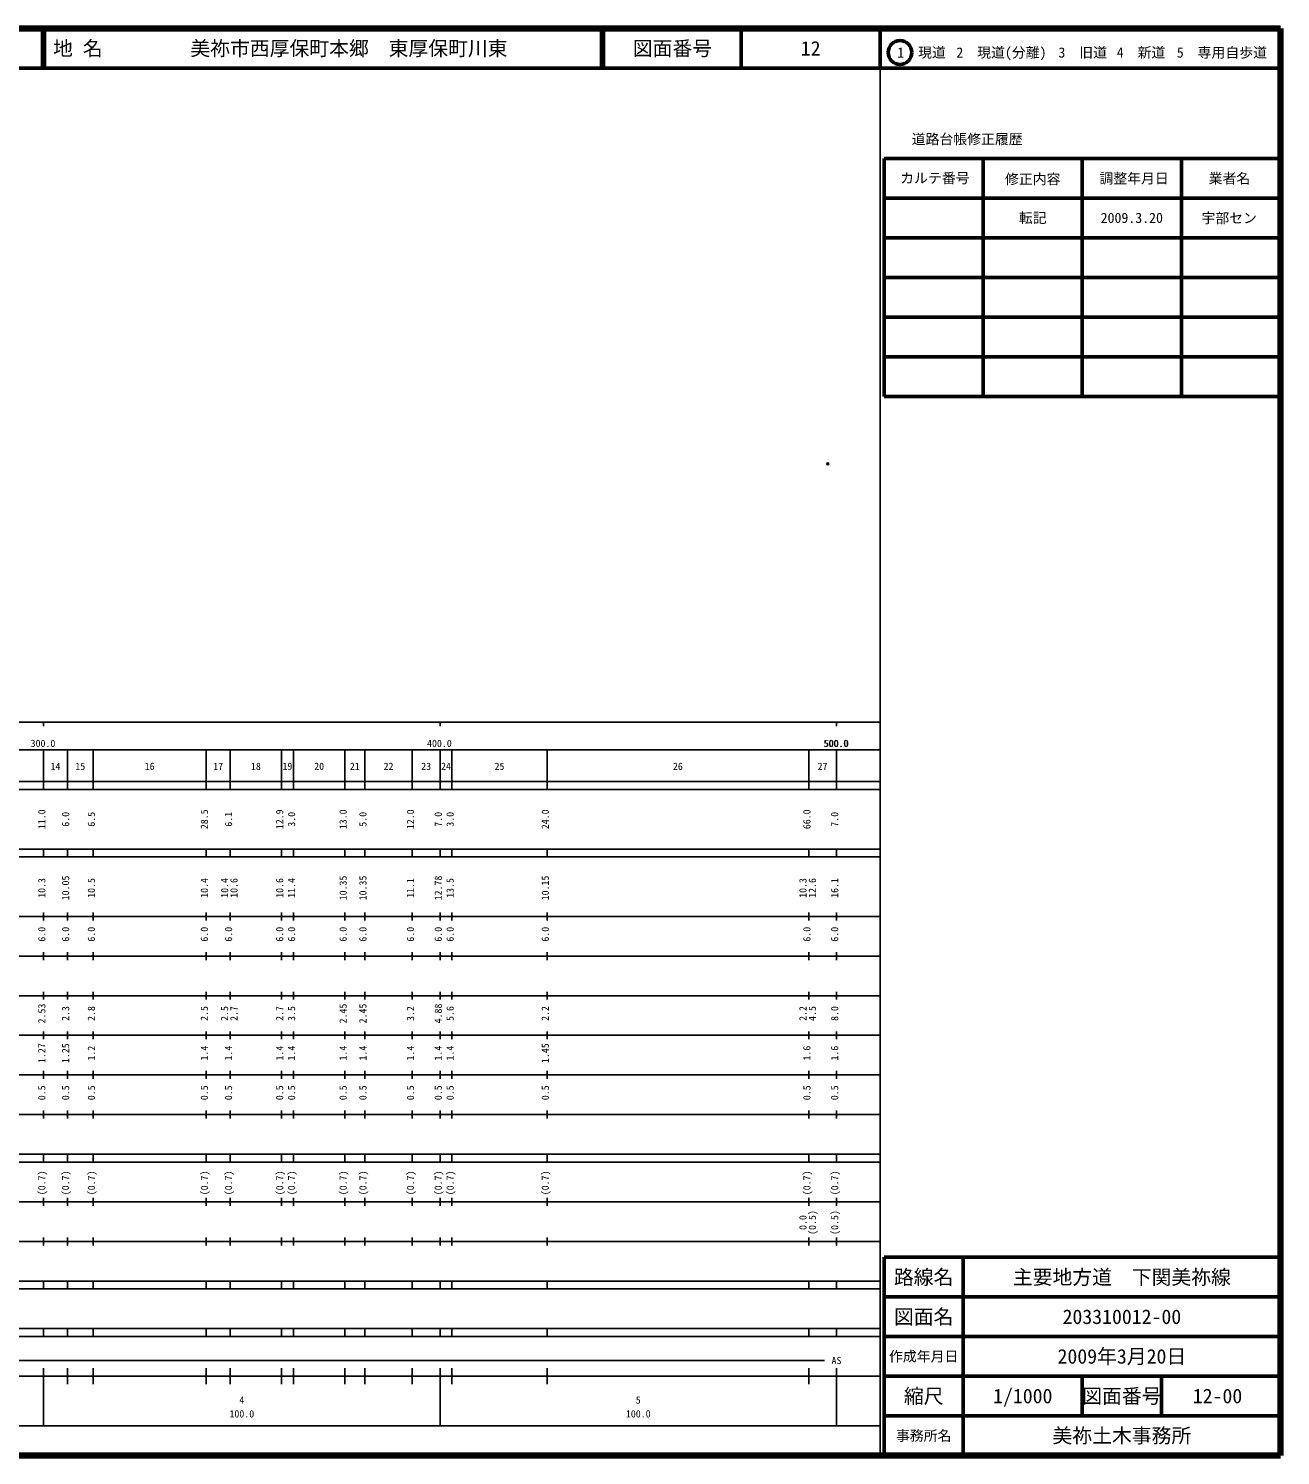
# Model space of a CAD drawing. Units: millimetres on the paper. Extents: x 40 to 680, y 20 to 380.
# Drawn here: x 364.2 to 680, y 20 to 380 of the extents above; entities that cross this region are included whole.
import ezdxf
from ezdxf.enums import TextEntityAlignment as Align

# ---------------------------------------------------------------- set-up
doc = ezdxf.new("R2010")
doc.units = ezdxf.units.MM
doc.header["$PDMODE"] = 32
doc.header["$PDSIZE"] = 0.5
doc.layers.add('M-OTRS', color=6, linetype='Continuous')
doc.layers.add('M-TTL-TXT', color=7, linetype='Continuous')
for name, color, linetype, lineweight in [('M-TTL', 2, 'Continuous', 140), ('M-TTL-BAND', 7, 'Continuous', 25), ('M-TTL-FRAM', 2, 'Continuous', 50), ('M-TTL-LINE', 7, 'Continuous', 50)]:
    doc.layers.add(name, color=color, linetype=linetype, lineweight=lineweight)
doc.styles.add('ＭＳ ゴシック', font='')
doc.styles.get('ＭＳ ゴシック').set_extended_font_data('MS Gothic')

msp = doc.modelspace()

# ---------------------------------------------------------------- linework, layer by layer
at = {"layer": 'M-OTRS'}
msp.add_point((565.804, 270.207), dxfattribs=at)
at = {"layer": 'M-TTL'}
for p, q in [((680, 380), (40, 380)), ((680, 20), (680, 380)), ((40, 20), (680, 20))]:
    msp.add_line(p, q, dxfattribs=at)
at = {"layer": 'M-TTL-BAND'}
for p, q in [((579, 20), (579, 370)), ((40, 205), (579, 205)), ((368, 205), (368, 204)), ((468, 205), (468, 204)), ((568, 205), (568, 204)), ((68, 198), (579, 198)), ((368, 188), (368, 198)), ((374, 188), (374, 198)), ((380.5, 188), (380.5, 198)), ((409, 188), (409, 198)), ((415.1, 188), (415.1, 198)), ((428, 188), (428, 198)), ((431, 188), (431, 198)), ((444, 188), (444, 198)), ((449, 188), (449, 198)), ((461, 188), (461, 198)), ((468, 188), (468, 198)), ((471, 188), (471, 198)), ((495, 188), (495, 198)), ((561, 188), (561, 198)), ((568, 188), (568, 198)), ((40, 190), (579, 190)), ((40, 188), (579, 188)), ((40, 173), (579, 173)), ((368, 171), (368, 173)), ((374, 171), (374, 173)), ((380.5, 171), (380.5, 173)), ((409, 171), (409, 173)), ((415.1, 171), (415.1, 173)), ((428, 171), (428, 173)), ((431, 171), (431, 173)), ((444, 171), (444, 173)), ((449, 171), (449, 173)), ((461, 171), (461, 173)), ((468, 171), (468, 173)), ((471, 171), (471, 173)), ((495, 171), (495, 173)), ((561, 171), (561, 173)), ((568, 171), (568, 173)), ((40, 171), (579, 171)), ((40, 156), (579, 156)), ((368, 155), (368, 157)), ((374, 155), (374, 157)), ((380.5, 155), (380.5, 157)), ((409, 155), (409, 157)), ((415.1, 155), (415.1, 157)), ((428, 155), (428, 157)), ((431, 155), (431, 157)), ((444, 155), (444, 157)), ((449, 155), (449, 157)), ((461, 155), (461, 157)), ((468, 155), (468, 157)), ((471, 155), (471, 157)), ((495, 155), (495, 157)), ((561, 155), (561, 157)), ((568, 155), (568, 157)), ((46, 146), (579, 146)), ((368, 145), (368, 147)), ((374, 145), (374, 147)), ((380.5, 145), (380.5, 147)), ((409, 145), (409, 147)), ((415.1, 145), (415.1, 147)), ((428, 145), (428, 147)), ((431, 145), (431, 147)), ((444, 145), (444, 147)), ((449, 145), (449, 147)), ((461, 145), (461, 147)), ((468, 145), (468, 147)), ((471, 145), (471, 147)), ((495, 145), (495, 147)), ((561, 145), (561, 147)), ((568, 145), (568, 147)), ((368, 135), (368, 137)), ((374, 135), (374, 137)), ((380.5, 135), (380.5, 137)), ((409, 135), (409, 137)), ((415.1, 135), (415.1, 137)), ((428, 135), (428, 137)), ((431, 135), (431, 137)), ((444, 135), (444, 137)), ((449, 135), (449, 137)), ((461, 135), (461, 137)), ((468, 135), (468, 137)), ((471, 135), (471, 137)), ((495, 135), (495, 137)), ((561, 135), (561, 137)), ((568, 135), (568, 137)), ((52, 136), (579, 136)), ((46, 126), (579, 126)), ((368, 125), (368, 127)), ((374, 125), (374, 127)), ((380.5, 125), (380.5, 127)), ((409, 125), (409, 127)), ((415.1, 125), (415.1, 127)), ((428, 125), (428, 127)), ((431, 125), (431, 127)), ((444, 125), (444, 127)), ((449, 125), (449, 127)), ((461, 125), (461, 127)), ((468, 125), (468, 127)), ((471, 125), (471, 127)), ((495, 125), (495, 127)), ((561, 125), (561, 127)), ((568, 125), (568, 127)), ((52, 116), (579, 116)), ((368, 115), (368, 117)), ((374, 115), (374, 117)), ((380.5, 115), (380.5, 117)), ((409, 115), (409, 117)), ((415.1, 115), (415.1, 117)), ((428, 115), (428, 117)), ((431, 115), (431, 117)), ((444, 115), (444, 117)), ((449, 115), (449, 117)), ((461, 115), (461, 117)), ((468, 115), (468, 117)), ((471, 115), (471, 117)), ((495, 115), (495, 117)), ((561, 115), (561, 117)), ((568, 115), (568, 117)), ((46, 106), (579, 106)), ((368, 105), (368, 107)), ((374, 105), (374, 107)), ((380.5, 105), (380.5, 107)), ((409, 105), (409, 107)), ((415.1, 105), (415.1, 107)), ((428, 105), (428, 107)), ((431, 105), (431, 107)), ((444, 105), (444, 107)), ((449, 105), (449, 107)), ((461, 105), (461, 107)), ((468, 105), (468, 107)), ((471, 105), (471, 107)), ((495, 105), (495, 107)), ((561, 105), (561, 107)), ((568, 105), (568, 107)), ((40, 96), (579, 96)), ((40, 94), (579, 94)), ((368, 94), (368, 96)), ((374, 94), (374, 96)), ((380.5, 94), (380.5, 96)), ((409, 94), (409, 96)), ((415.1, 94), (415.1, 96)), ((428, 94), (428, 96)), ((431, 94), (431, 96)), ((444, 94), (444, 96)), ((449, 94), (449, 96)), ((461, 94), (461, 96)), ((468, 94), (468, 96)), ((471, 94), (471, 96)), ((495, 94), (495, 96)), ((561, 94), (561, 96)), ((568, 94), (568, 96)), ((49, 84), (579, 84)), ((368, 83), (368, 85)), ((374, 83), (374, 85)), ((380.5, 83), (380.5, 85)), ((409, 83), (409, 85)), ((415.1, 83), (415.1, 85)), ((428, 83), (428, 85)), ((431, 83), (431, 85)), ((444, 83), (444, 85)), ((449, 83), (449, 85)), ((461, 83), (461, 85)), ((468, 83), (468, 85)), ((471, 83), (471, 85)), ((495, 83), (495, 85)), ((561, 83), (561, 85)), ((568, 83), (568, 85)), ((40, 74), (579, 74)), ((368, 73), (368, 75)), ((374, 73), (374, 75)), ((380.5, 73), (380.5, 75)), ((409, 73), (409, 75)), ((415.1, 73), (415.1, 75)), ((428, 73), (428, 75)), ((431, 73), (431, 75)), ((444, 73), (444, 75)), ((449, 73), (449, 75)), ((461, 73), (461, 75)), ((468, 73), (468, 75)), ((471, 73), (471, 75)), ((495, 73), (495, 75)), ((561, 73), (561, 75)), ((568, 73), (568, 75)), ((40, 64), (579, 64)), ((40, 62), (579, 62)), ((368, 62), (368, 64)), ((374, 62), (374, 64)), ((380.5, 62), (380.5, 64)), ((409, 62), (409, 64)), ((415.1, 62), (415.1, 64)), ((428, 62), (428, 64)), ((431, 62), (431, 64)), ((444, 62), (444, 64)), ((449, 62), (449, 64)), ((461, 62), (461, 64)), ((468, 62), (468, 64)), ((471, 62), (471, 64)), ((495, 62), (495, 64)), ((561, 62), (561, 64)), ((568, 62), (568, 64)), ((40, 52), (579, 52)), ((368, 50), (368, 52)), ((374, 50), (374, 52)), ((380.5, 50), (380.5, 52)), ((409, 50), (409, 52)), ((415.1, 50), (415.1, 52)), ((428, 50), (428, 52)), ((431, 50), (431, 52)), ((444, 50), (444, 52)), ((449, 50), (449, 52)), ((461, 50), (461, 52)), ((468, 50), (468, 52)), ((471, 50), (471, 52)), ((495, 50), (495, 52)), ((561, 50), (561, 52)), ((568, 50), (568, 52)), ((40, 50), (579, 50)), ((71, 44), (565, 44)), ((40, 40), (579, 40)), ((368, 27.5), (368, 42)), ((374, 38), (374, 42)), ((380.5, 38), (380.5, 42)), ((409, 38), (409, 42)), ((415.1, 38), (415.1, 42)), ((428, 38), (428, 42)), ((431, 38), (431, 42)), ((444, 38), (444, 42)), ((449, 38), (449, 42)), ((461, 38), (461, 42)), ((468, 27.5), (468, 42)), ((471, 38), (471, 42)), ((495, 38), (495, 42)), ((561, 38), (561, 42)), ((568, 27.5), (568, 42)), ((68, 27.5), (579, 27.5))]:
    msp.add_line(p, q, dxfattribs=at)
at = {"layer": 'M-TTL-FRAM'}
for p, q in [((580, 347.197), (580, 287.197)), ((580, 347.197), (680, 347.197)), ((580, 287.197), (680, 287.197)), ((680, 70), (580, 70)), ((580, 70), (580, 20))]:
    msp.add_line(p, q, dxfattribs=at)
at = {"layer": 'M-TTL-LINE'}
for p, q in [((367.75, 380), (367.75, 370)), ((368.25, 380), (368.25, 370)), ((508.747, 380), (508.747, 370)), ((509.247, 380), (509.247, 370)), ((543.997, 380), (543.997, 370)), ((579, 380), (579, 370)), ((40, 370), (680, 370)), ((605, 347.197), (605, 287.197)), ((630, 347.197), (630, 287.197)), ((655, 347.197), (655, 287.197)), ((580, 337.197), (680, 337.197)), ((580, 327.197), (680, 327.197)), ((580, 317.197), (680, 317.197)), ((580, 307.197), (680, 307.197)), ((580, 297.197), (680, 297.197)), ((600, 70), (600, 20)), ((680, 60), (580, 60)), ((680, 50), (580, 50)), ((680, 40), (580, 40)), ((630, 40), (630, 30)), ((650, 40), (650, 30)), ((680, 30), (580, 30))]:
    msp.add_line(p, q, dxfattribs=at)
msp.add_circle((584.031, 373.958), 3, dxfattribs=at)

# ---------------------------------------------------------------- texts
at = {"layer": 'M-TTL-BAND', "style": 'ＭＳ ゴシック'}
for s, p in [('300.0', (367.844, 198.195)), ('400.0', (467.844, 198.195)), ('500.0', (567.844, 198.195)), ('500.0', (568, 198.195)), ('14', (371, 192.405)), ('15', (377.25, 192.405)), ('16', (394.75, 192.405)), ('17', (412.05, 192.405)), ('18', (421.55, 192.405)), ('19', (429.5, 192.405)), ('20', (437.5, 192.405)), ('21', (446.5, 192.405)), ('22', (455, 192.405)), ('23', (464.5, 192.405)), ('24', (469.5, 192.405)), ('25', (483, 192.405)), ('26', (528, 192.405)), ('27', (564.5, 192.405)), ('AS', (568, 42.5)), ('4', (418, 32.523)), ('5', (518, 32.523)), ('100.0', (418, 29.033)), ('100.0', (518, 29.033))]:
    msp.add_text(s, height=1.833, dxfattribs=at).set_placement(p, align=Align.BOTTOM_CENTER)
for s, p in [('11.0', (369, 180.5)), ('6.0', (375, 180.5)), ('6.5', (381.5, 180.5)), ('28.5', (410, 180.5)), ('6.1', (416.1, 180.5)), ('12.9', (429, 180.5)), ('3.0', (432, 180.5)), ('13.0', (445, 180.5)), ('5.0', (450, 180.5)), ('12.0', (462, 180.5)), ('7.0', (469, 180.5)), ('3.0', (472, 180.5)), ('24.0', (496, 180.5)), ('66.0', (562, 180.5)), ('7.0', (569, 180.5)), ('10.05', (375, 163.174)), ('10.35', (445, 163.174)), ('10.35', (450, 163.174)), ('12.78', (469, 163.174)), ('10.15', (496, 163.174)), ('10.3', (369, 163.174)), ('10.5', (381.5, 163.174)), ('10.4', (410, 163.174)), ('10.4', (415.1, 163.174)), ('10.6', (417.47, 163.174)), ('10.6', (429, 163.174)), ('11.4', (432, 163.174)), ('11.1', (462, 163.174)), ('13.5', (472, 163.174)), ('10.3', (561, 163.174)), ('12.6', (563.37, 163.174)), ('16.1', (569, 163.174)), ('6.0', (369, 151.5)), ('6.0', (375, 151.5)), ('6.0', (381.5, 151.5)), ('6.0', (410, 151.5)), ('6.0', (416.1, 151.5)), ('6.0', (429, 151.5)), ('6.0', (432, 151.5)), ('6.0', (445, 151.5)), ('6.0', (450, 151.5)), ('6.0', (462, 151.5)), ('6.0', (469, 151.5)), ('6.0', (472, 151.5)), ('6.0', (496, 151.5)), ('6.0', (562, 151.5)), ('6.0', (569, 151.5)), ('2.53', (369, 131.5)), ('2.3', (375, 131.5)), ('2.8', (381.5, 131.5)), ('2.5', (410, 131.5)), ('2.5', (415.1, 131.5)), ('2.7', (417.47, 131.5)), ('2.7', (429, 131.5)), ('3.5', (432, 131.5)), ('2.45', (445, 131.5)), ('2.45', (450, 131.5)), ('3.2', (462, 131.5)), ('4.88', (469, 131.5)), ('5.6', (472, 131.5)), ('2.2', (496, 131.5)), ('2.2', (561, 131.5)), ('4.5', (563.37, 131.5)), ('8.0', (569, 131.5)), ('1.27', (369, 121.5)), ('1.25', (375, 121.5)), ('1.2', (381.5, 121.5)), ('1.4', (410, 121.5)), ('1.4', (416.1, 121.5)), ('1.4', (429, 121.5)), ('1.4', (432, 121.5)), ('1.4', (445, 121.5)), ('1.4', (450, 121.5)), ('1.4', (462, 121.5)), ('1.4', (469, 121.5)), ('1.4', (472, 121.5)), ('1.45', (496, 121.5)), ('1.6', (562, 121.5)), ('1.6', (569, 121.5)), ('0.5', (369, 111.5)), ('0.5', (375, 111.5)), ('0.5', (381.5, 111.5)), ('0.5', (410, 111.5)), ('0.5', (416.1, 111.5)), ('0.5', (429, 111.5)), ('0.5', (432, 111.5)), ('0.5', (445, 111.5)), ('0.5', (450, 111.5)), ('0.5', (462, 111.5)), ('0.5', (469, 111.5)), ('0.5', (472, 111.5)), ('0.5', (496, 111.5)), ('0.5', (562, 111.5)), ('0.5', (569, 111.5)), ('(0.7)', (369, 88.764)), ('(0.7)', (375, 88.764)), ('(0.7)', (381.5, 88.764)), ('(0.7)', (410, 88.764)), ('(0.7)', (416.1, 88.764)), ('(0.7)', (429, 88.764)), ('(0.7)', (432, 88.764)), ('(0.7)', (445, 88.764)), ('(0.7)', (450, 88.764)), ('(0.7)', (462, 88.764)), ('(0.7)', (469, 88.764)), ('(0.7)', (472, 88.764)), ('(0.7)', (496, 88.764)), ('(0.7)', (562, 88.764)), ('(0.7)', (569, 88.764)), ('0.0', (561, 78.764)), ('(0.5)', (563.37, 78.764)), ('(0.5)', (569, 78.764))]:
    msp.add_text(s, height=1.833, rotation=90, dxfattribs=at).set_placement(p, align=Align.BOTTOM_CENTER)
at = {"layer": 'M-TTL-TXT', "style": 'ＭＳ ゴシック'}
for s, p in [('地 名', (370.38, 375)), ('美祢市西厚保町本郷\u3000東厚保町川東', (405.024, 375))]:
    msp.add_text(s, height=3.666, dxfattribs=at).set_placement(p, align=Align.MIDDLE_LEFT)
for s, height, p in [('図面番号', 3.666, (526.622, 375)), ('12', 3.666, (561.497, 375)), ('1\u3000現道', 2.566, (589.448, 373.958)), ('2\u3000現道(分離)', 2.566, (609.619, 373.958)), ('3\u3000旧道', 2.566, (630.121, 373.958)), ('4\u3000新道', 2.566, (644.824, 373.958)), ('5\u3000専用自歩道', 2.566, (665.228, 373.958)), ('道路台帳修正履歴', 2.566, (600.968, 352.113)), ('カルテ番号', 2.566, (592.839, 342.277)), ('修正内容', 2.566, (617.509, 342.023)), ('調整年月日', 2.566, (643.089, 342.197)), ('業者名', 2.566, (667.134, 342.197)), ('転記', 2.566, (617.5, 332.245)), ('2009.3.20', 2.566, (642.5, 332.245)), ('宇部セン', 2.566, (667.077, 332.189)), ('路線名', 3.666, (590, 65)), ('路線名', 3.666, (590, 65)), ('主要地方道\u3000下関美祢線', 3.666, (640, 65)), ('図面名', 3.666, (590, 55)), ('図面名', 3.666, (590, 55)), ('203310012-00', 3.666, (640, 55)), ('2009年3月20日', 3.666, (640, 45)), ('作成年月日', 2.566, (590, 45)), ('作成年月日', 2.566, (590, 45)), ('縮尺', 3.666, (590, 35)), ('縮尺', 3.666, (590, 35)), ('1/1000', 3.666, (615, 35)), ('図面番号', 3.666, (640, 35)), ('図面番号', 3.666, (640, 35)), ('12-00', 3.666, (664.125, 35)), ('事務所名', 2.566, (590, 25)), ('事務所名', 2.566, (590, 25)), ('美祢土木事務所', 3.666, (640, 25))]:
    msp.add_text(s, height=height, dxfattribs=at).set_placement(p, align=Align.MIDDLE_CENTER)

doc.saveas('drawing.dxf')
